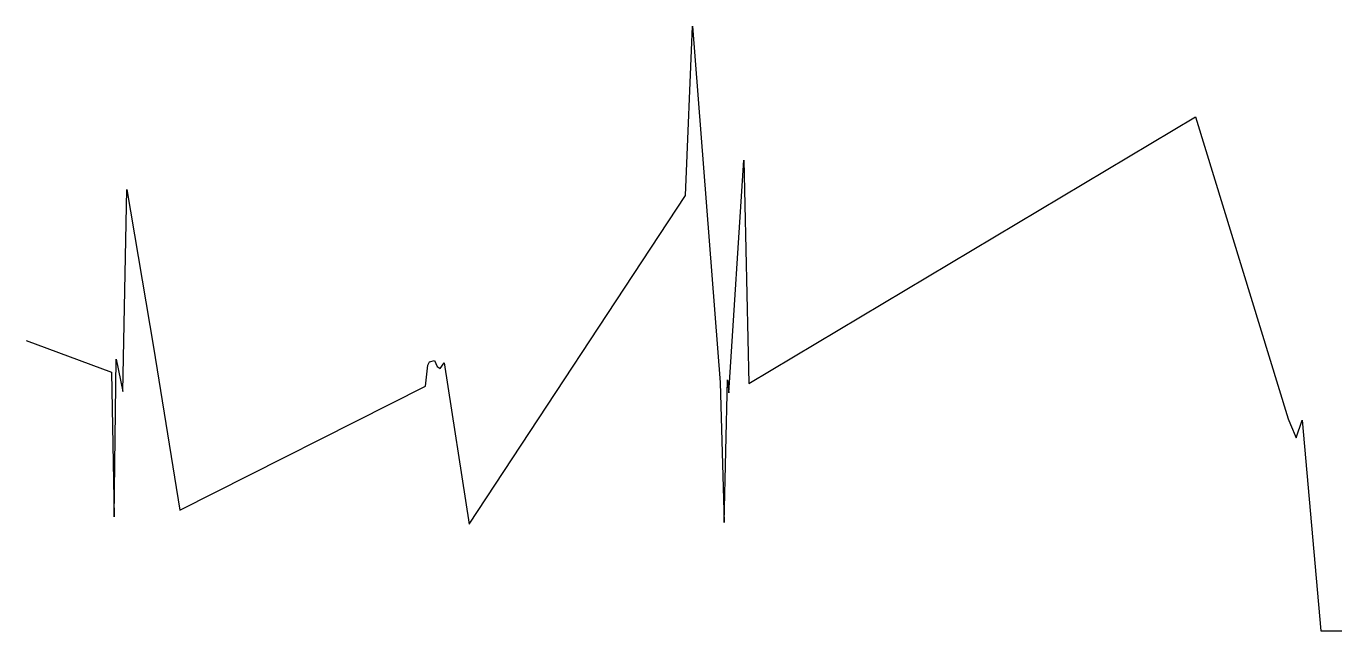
# Model space of a CAD drawing. Extents: x 0 to 21.6, y 65.6 to 75.5.
import ezdxf

# ---------------------------------------------------------------- set-up
doc = ezdxf.new("R2010")
doc.units = 0
doc.layers.add('TOPPPLATFORM_BASELINE_STAKE_2', color=1, linetype='CONTINUOUS')

msp = doc.modelspace()

# ---------------------------------------------------------------- linework, layer by layer
at = {"layer": 'TOPPPLATFORM_BASELINE_STAKE_2', "color": 7}
msp.add_polyline3d([(0, 70.33, 0), (1.401, 69.81, 0), (1.442, 67.43, 0), (1.475, 70.02, 0), (1.586, 69.49, 0), (1.649, 72.81, 0), (2.088, 70.22, 0), (2.521, 67.54, 0), (6.556, 69.58, 0), (6.595, 69.92, 0), (6.625, 69.98, 0), (6.706, 70, 0), (6.751, 69.9, 0), (6.796, 69.87, 0), (6.862, 69.96, 0), (7.276, 67.31, 0), (10.826, 72.71, 0), (10.941, 75.49, 0), (11.398, 69.64, 0), (11.463, 67.34, 0), (11.518, 69.68, 0), (11.538, 69.47, 0), (11.785, 73.29, 0), (11.87, 69.62, 0), (19.205, 74, 0), (20.725, 69.04, 0), (20.765, 68.948, 0), (20.859, 68.73, 0), (20.958, 69.02, 0), (21.262, 65.56, 0), (21.575, 65.56, 0), (21.606, 65.56, 0)], dxfattribs=at)

doc.saveas('drawing.dxf')
